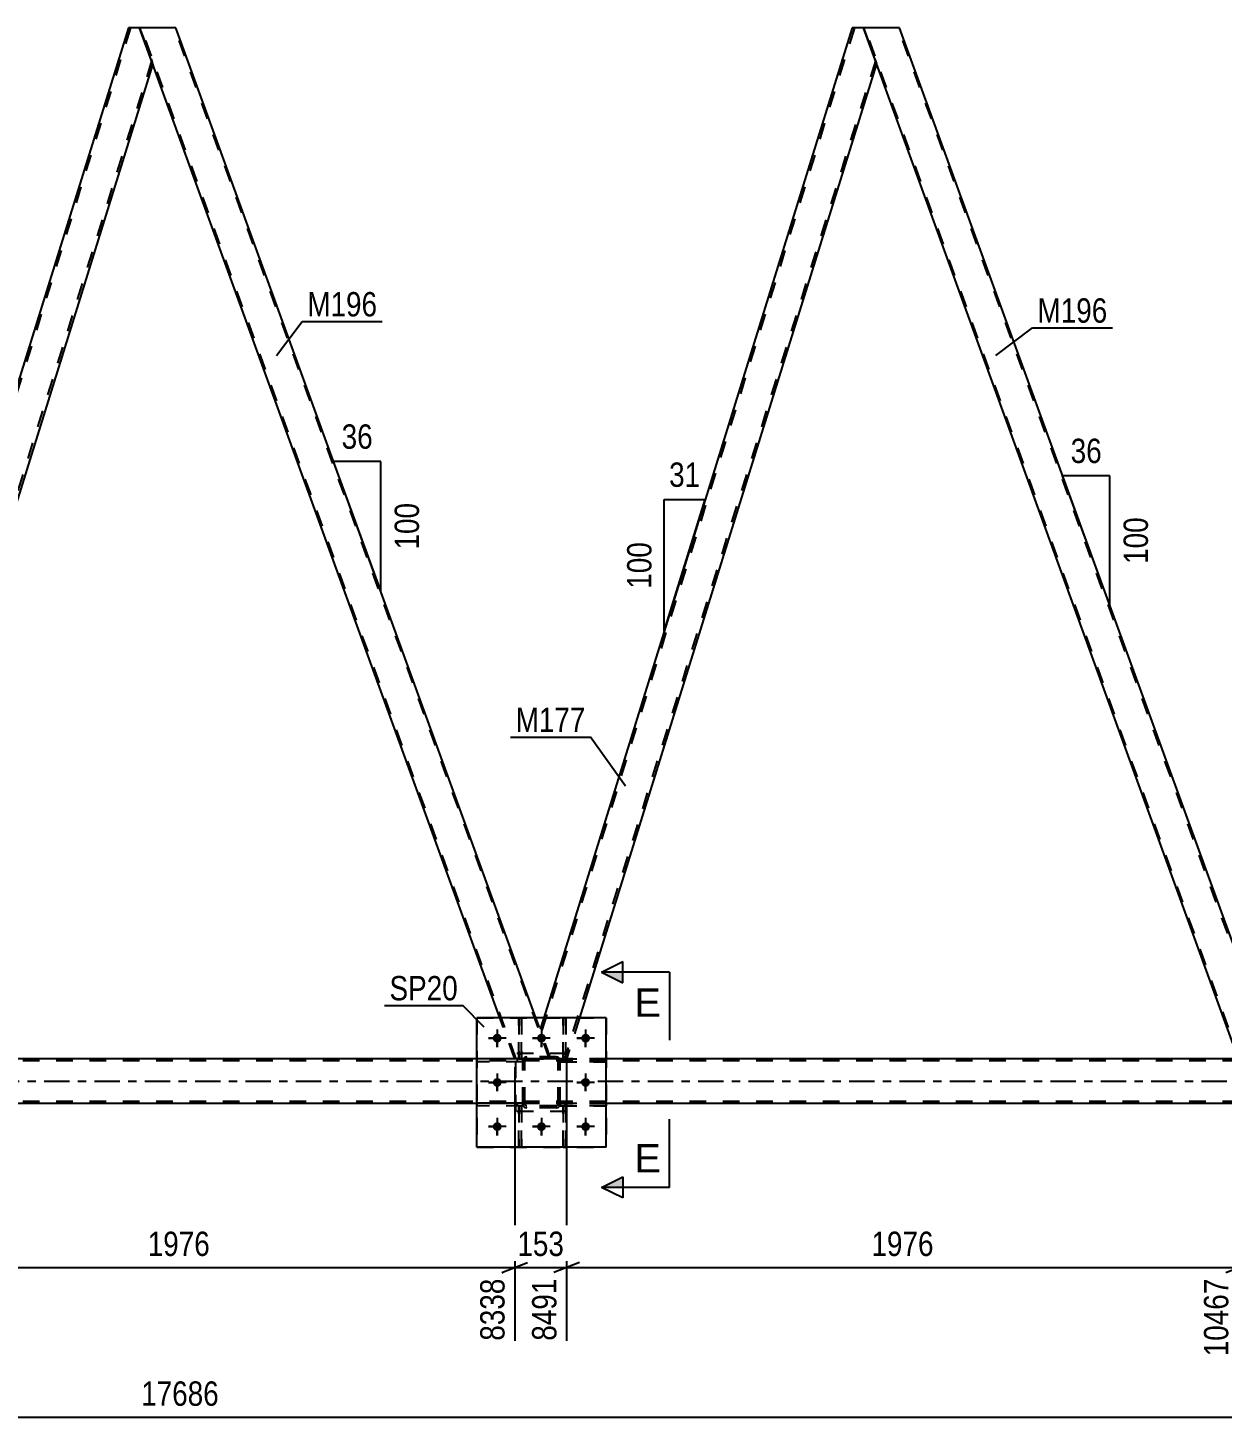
# Model space of a CAD drawing. Header units: millimetres. Extents: x 0 to 841, y 0 to 594.
# Drawn here: x 391.9 to 532.4, y 275.9 to 439.3 of the extents above; entities that cross this region are included whole.
import ezdxf

# ---------------------------------------------------------------- set-up
doc = ezdxf.new("R2010")
doc.units = ezdxf.units.MM
doc.linetypes.add('DXK_LINE_DOT2', pattern=[3.9198, 1.9599, -1.9599])
doc.linetypes.add('DXK_LINE_DOT3', pattern=[5.9187, 2.979, -0.9799, 0.9799, -0.9799])
doc.styles.add('Arial', font='ARIAL.TTF', dxfattribs={"height": 0.2})
doc.styles.add('Arial Narrow', font='ARIALN.TTF', dxfattribs={"height": 0.2})

# ---------------------------------------------------------------- blocks, each defined once
blk = doc.blocks.new('Part-815137511-3653 - 3456')
at = {"color": 7, "linetype": 'DXK_LINE_DOT2'}
for p, q in [((454.87, 307.7), (454.87, 312.54)), ((454.87, 312.54), (455.19, 312.54)), ((455.19, 312.54), (455.19, 307.7)), ((454.87, 311.94), (455.19, 311.94)), ((455.19, 307.7), (454.87, 307.7))]:
    blk.add_line(p, q, dxfattribs=at)
blk = doc.blocks.new('Part-815137511-3707 - 3456')
at = {"color": 2, "linetype": 'Continuous'}
for p, q in [((409.32, 439.31), (405.06, 439.31)), ((451.68, 322.9), (409.32, 439.31)), ((447.43, 322.9), (406.59, 435.11))]:
    blk.add_line(p, q, dxfattribs=at)
at = {"color": 7, "linetype": 'DXK_LINE_DOT2'}
for p, q in [((405.06, 439.31), (406.59, 435.11)), ((449.35, 318.09), (405.23, 439.31)), ((453.27, 318.09), (409.15, 439.31)), ((449.18, 318.09), (447.43, 322.9)), ((453.44, 318.09), (451.68, 322.9)), ((453.44, 318.09), (449.18, 318.09))]:
    blk.add_line(p, q, dxfattribs=at)
blk = doc.blocks.new('Part-815137511-3712 - 3456')
at = {"color": 2, "linetype": 'Continuous'}
for p, q in [((403.74, 439.31), (367.04, 321.56)), ((405.06, 439.31), (403.74, 439.31)), ((406.59, 435.11), (405.06, 439.31)), ((406.61, 435.06), (370.15, 318.09)), ((368.3, 318.09), (367.06, 321.51))]:
    blk.add_line(p, q, dxfattribs=at)
at = {"color": 7, "linetype": 'DXK_LINE_DOT2'}
for p, q in [((403.99, 439.31), (367.17, 321.19)), ((406.47, 435.43), (369.9, 318.09)), ((406.61, 435.06), (406.59, 435.11)), ((406.61, 435.06), (406.59, 435.11)), ((367.04, 321.56), (367.06, 321.51)), ((370.15, 318.09), (368.3, 318.09))]:
    blk.add_line(p, q, dxfattribs=at)
blk = doc.blocks.new('Part-815137511-3896 - 3456')
at = {"color": 7, "linetype": 'DXK_LINE_DOT2'}
for p, q in [((450.12, 312.86), (444.72, 312.86)), ((444.72, 312.54), (444.72, 312.86)), ((450.12, 312.54), (444.72, 312.54)), ((449.52, 312.54), (449.52, 312.86)), ((450.12, 312.86), (450.12, 312.54))]:
    blk.add_line(p, q, dxfattribs=at)
blk = doc.blocks.new('Part-815137511-3722 - 3456')
at = {"color": 7, "linetype": 'DXK_LINE_DOT2'}
for p, q in [((444.72, 322.9), (459.92, 322.9)), ((444.72, 322.9), (444.72, 307.7)), ((459.92, 322.9), (459.92, 307.7)), ((444.72, 307.7), (459.92, 307.7))]:
    blk.add_line(p, q, dxfattribs=at)
blk = doc.blocks.new('Bolt-815137511-3852 - 3456')
at = {"linetype": 'Continuous'}
for points in [[(447.64, 320.5, -1), (446.6, 320.5, -1)], [(452.84, 320.5, -1), (451.8, 320.5, -1)], [(458.04, 320.5, -1), (457, 320.5, -1)], [(447.64, 315.3, -1), (446.6, 315.3, -1)], [(458.04, 315.3, -1), (457, 315.3, -1)], [(447.64, 310.1, -1), (446.6, 310.1, -1)], [(452.84, 310.1, -1), (451.8, 310.1, -1)], [(458.04, 310.1, -1), (457, 310.1, -1)]]:
    blk.add_hatch(color=1, dxfattribs=at).paths.add_polyline_path(points)
at = {"color": 1, "linetype": 'Continuous'}
for p, q in [((448.16, 320.5), (446.08, 320.5)), ((447.12, 321.54), (447.12, 319.46)), ((453.36, 320.5), (451.28, 320.5)), ((452.32, 321.54), (452.32, 319.46)), ((458.56, 320.5), (456.48, 320.5)), ((457.52, 321.54), (457.52, 319.46)), ((447.12, 316.34), (447.12, 314.26)), ((457.52, 316.34), (457.52, 314.26)), ((448.16, 315.3), (446.08, 315.3)), ((458.56, 315.3), (456.48, 315.3)), ((447.12, 311.14), (447.12, 309.06)), ((452.32, 311.14), (452.32, 309.06)), ((457.52, 311.14), (457.52, 309.06)), ((448.16, 310.1), (446.08, 310.1)), ((453.36, 310.1), (451.28, 310.1)), ((458.56, 310.1), (456.48, 310.1))]:
    blk.add_line(p, q, dxfattribs=at)
blk = doc.blocks.new('Part-815137511-3840 - 3456')
at = {"color": 7, "linetype": 'DXK_LINE_DOT2'}
for p, q in [((455.19, 312.54), (454.87, 312.54)), ((454.87, 312.54), (454.87, 307.7)), ((455.19, 307.7), (455.19, 312.54)), ((454.87, 311.94), (455.19, 311.94)), ((454.87, 307.7), (455.19, 307.7))]:
    blk.add_line(p, q, dxfattribs=at)
blk = doc.blocks.new('Part-815137511-3727 - 3456')
at = {"color": 7, "linetype": 'DXK_LINE_DOT2'}
for p, q in [((730.39, 317.85), (115.65, 317.85)), ((459.92, 318.09), (444.72, 318.09)), ((730.39, 313.05), (115.65, 313.05)), ((459.92, 312.81), (444.72, 312.81))]:
    blk.add_line(p, q, dxfattribs=at)
at = {"color": 2, "linetype": 'Continuous'}
for p, q in [((444.72, 318.09), (289.65, 318.09)), ((614.99, 318.09), (459.92, 318.09)), ((444.72, 312.81), (289.65, 312.81)), ((614.99, 312.81), (459.92, 312.81))]:
    blk.add_line(p, q, dxfattribs=at)
at = {"color": 7, "linetype": 'DXK_LINE_DOT3'}
blk.add_line((115.65, 315.45), (730.39, 315.45), dxfattribs=at)
blk = doc.blocks.new('Part-815137511-3732 - 3456')
at = {"color": 2, "linetype": 'Continuous'}
for p, q in [((459.92, 322.9), (444.72, 322.9)), ((444.72, 307.7), (444.72, 322.9)), ((459.92, 307.7), (459.92, 322.9)), ((459.92, 307.7), (444.72, 307.7))]:
    blk.add_line(p, q, dxfattribs=at)
blk = doc.blocks.new('Part-815137511-3735 - 3456')
at = {"color": 7, "linetype": 'DXK_LINE_DOT2'}
for p, q in [((449.67, 318.06), (449.67, 322.9)), ((449.67, 322.9), (449.99, 322.9)), ((449.99, 322.9), (449.99, 318.06)), ((449.67, 318.66), (449.99, 318.66)), ((449.99, 318.06), (449.67, 318.06))]:
    blk.add_line(p, q, dxfattribs=at)
blk = doc.blocks.new('Part-815137511-3762 - 3456')
at = {"color": 7, "linetype": 'DXK_LINE_DOT2'}
for p, q in [((489.13, 439.31), (452.31, 321.19)), ((491.6, 435.43), (455.03, 318.09)), ((491.74, 435.06), (491.72, 435.11)), ((491.74, 435.06), (491.72, 435.11)), ((452.59, 322.9), (452.17, 321.56)), ((456.78, 322.9), (455.28, 318.09)), ((453.44, 318.09), (452.17, 321.56)), ((455.28, 318.09), (453.44, 318.09))]:
    blk.add_line(p, q, dxfattribs=at)
at = {"color": 2, "linetype": 'Continuous'}
for p, q in [((488.88, 439.31), (452.59, 322.9)), ((490.19, 439.31), (488.88, 439.31)), ((491.72, 435.11), (490.19, 439.31)), ((491.74, 435.06), (456.78, 322.9))]:
    blk.add_line(p, q, dxfattribs=at)
blk = doc.blocks.new('Part-815137511-3892 - 3456')
at = {"color": 7, "linetype": 'DXK_LINE_DOT2'}
for p, q in [((455.32, 318.7), (449.32, 318.7)), ((449.32, 311.9), (449.32, 318.7)), ((455.32, 311.9), (455.32, 318.7)), ((455.32, 311.9), (449.32, 311.9))]:
    blk.add_line(p, q, dxfattribs=at)
blk = doc.blocks.new('Part-815137511-3767 - 3456')
at = {"color": 2, "linetype": 'Continuous'}
for p, q in [((494.45, 439.31), (490.19, 439.31)), ((537.33, 321.51), (494.45, 439.31)), ((534.31, 318.09), (491.72, 435.11))]:
    blk.add_line(p, q, dxfattribs=at)
at = {"color": 7, "linetype": 'DXK_LINE_DOT2'}
for p, q in [((490.19, 439.31), (491.72, 435.11)), ((534.48, 318.09), (490.36, 439.31)), ((538.4, 318.09), (494.28, 439.31)), ((538.57, 318.09), (537.33, 321.51)), ((534.31, 318.09), (538.57, 318.09))]:
    blk.add_line(p, q, dxfattribs=at)
blk = doc.blocks.new('Part-815137511-3894 - 3456')
at = {"color": 7, "linetype": 'DXK_LINE_DOT2'}
for p, q in [((454.52, 312.54), (454.52, 312.86)), ((454.52, 312.86), (459.92, 312.86)), ((459.92, 312.54), (454.52, 312.54)), ((455.12, 312.54), (455.12, 312.86)), ((459.92, 312.86), (459.92, 312.54))]:
    blk.add_line(p, q, dxfattribs=at)
blk = doc.blocks.new('Part-815137511-3782 - 3456')
at = {"color": 7, "linetype": 'DXK_LINE_DOT2'}
for p, q in [((459.92, 318.06), (454.52, 318.06)), ((454.52, 318.06), (454.52, 317.74)), ((454.52, 317.74), (459.92, 317.74)), ((455.12, 317.74), (455.12, 318.06)), ((459.92, 317.74), (459.92, 318.06))]:
    blk.add_line(p, q, dxfattribs=at)
blk = doc.blocks.new('Part-815137511-3785 - 3456')
at = {"color": 7, "linetype": 'DXK_LINE_DOT2'}
for p, q in [((459.92, 312.86), (454.52, 312.86)), ((454.52, 312.86), (454.52, 312.54)), ((454.52, 312.54), (459.92, 312.54)), ((455.12, 312.54), (455.12, 312.86)), ((459.92, 312.54), (459.92, 312.86))]:
    blk.add_line(p, q, dxfattribs=at)
blk = doc.blocks.new('Part-815137511-3788 - 3456')
at = {"color": 7, "linetype": 'DXK_LINE_DOT2'}
for p, q in [((450.12, 318.06), (444.72, 318.06)), ((444.72, 318.06), (444.72, 317.74)), ((450.12, 317.74), (444.72, 317.74)), ((449.52, 317.74), (449.52, 318.06)), ((450.12, 317.74), (450.12, 318.06))]:
    blk.add_line(p, q, dxfattribs=at)
blk = doc.blocks.new('Part-815137511-3791 - 3456')
at = {"color": 7, "linetype": 'DXK_LINE_DOT2'}
for p, q in [((450.12, 312.86), (444.72, 312.86)), ((444.72, 312.86), (444.72, 312.54)), ((450.12, 312.54), (444.72, 312.54)), ((449.52, 312.54), (449.52, 312.86)), ((450.12, 312.54), (450.12, 312.86))]:
    blk.add_line(p, q, dxfattribs=at)
blk = doc.blocks.new('Part-815137511-3817 - 3456')
at = {"color": 7, "linetype": 'DXK_LINE_DOT2'}
for p, q in [((449.99, 312.54), (449.67, 312.54)), ((449.67, 312.54), (449.67, 307.7)), ((449.99, 307.7), (449.99, 312.54)), ((449.67, 311.94), (449.99, 311.94)), ((449.67, 307.7), (449.99, 307.7))]:
    blk.add_line(p, q, dxfattribs=at)
blk = doc.blocks.new('Part-815137511-3851 - 3456')
at = {"color": 7, "linetype": 'DXK_LINE_DOT2'}
for p, q in [((454.87, 318.06), (454.87, 322.9)), ((454.87, 322.9), (455.19, 322.9)), ((455.19, 322.9), (455.19, 318.06)), ((454.87, 318.66), (455.19, 318.66)), ((455.19, 318.06), (454.87, 318.06))]:
    blk.add_line(p, q, dxfattribs=at)
blk = doc.blocks.new('Bolt-815137511-3853 - 3456')
at = {"color": 1, "linetype": 'Continuous'}
for p, q in [((446.08, 320.5), (446.77, 320.5)), ((447.12, 321.54), (447.12, 320.85)), ((448.16, 320.5), (447.47, 320.5)), ((451.28, 320.5), (451.97, 320.5)), ((452.32, 321.54), (452.32, 320.85)), ((453.36, 320.5), (452.67, 320.5)), ((456.48, 320.5), (457.17, 320.5)), ((457.52, 321.54), (457.52, 320.85)), ((458.56, 320.5), (457.87, 320.5)), ((447.12, 319.46), (447.12, 320.15)), ((452.32, 319.46), (452.32, 320.15)), ((457.52, 319.46), (457.52, 320.15)), ((447.12, 316.34), (447.12, 315.65)), ((457.52, 316.34), (457.52, 315.65)), ((446.08, 315.3), (446.77, 315.3)), ((447.12, 314.26), (447.12, 314.95)), ((448.16, 315.3), (447.47, 315.3)), ((456.48, 315.3), (457.17, 315.3)), ((457.52, 314.26), (457.52, 314.95)), ((458.56, 315.3), (457.87, 315.3)), ((447.12, 311.14), (447.12, 310.45)), ((452.32, 311.14), (452.32, 310.45)), ((457.52, 311.14), (457.52, 310.45)), ((446.08, 310.1), (446.77, 310.1)), ((447.12, 309.06), (447.12, 309.75)), ((448.16, 310.1), (447.47, 310.1)), ((451.28, 310.1), (451.97, 310.1)), ((452.32, 309.06), (452.32, 309.75)), ((453.36, 310.1), (452.67, 310.1)), ((456.48, 310.1), (457.17, 310.1)), ((457.52, 309.06), (457.52, 309.75)), ((458.56, 310.1), (457.87, 310.1))]:
    blk.add_line(p, q, dxfattribs=at)
blk = doc.blocks.new('Part-815137511-3859 - 3456')
at = {"color": 7, "linetype": 'DXK_LINE_DOT2'}
for p, q in [((449.67, 307.7), (449.67, 312.54)), ((449.67, 312.54), (449.99, 312.54)), ((449.99, 312.54), (449.99, 307.7)), ((449.67, 311.94), (449.99, 311.94)), ((449.99, 307.7), (449.67, 307.7))]:
    blk.add_line(p, q, dxfattribs=at)
blk = doc.blocks.new('Part-815137511-3863 - 3456')
at = {"color": 7, "linetype": 'DXK_LINE_DOT2'}
for p, q in [((450.12, 317.82), (450.16, 318.01)), ((450.16, 318.01), (450.12, 317.82)), ((450.12, 312.78), (450.12, 317.82)), ((450.36, 317.82), (450.38, 317.91)), ((450.36, 312.78), (450.36, 317.82)), ((450.38, 317.91), (450.43, 317.99)), ((450.42, 318.27), (450.6, 318.3)), ((450.6, 318.3), (450.42, 318.27)), ((450.43, 317.99), (450.51, 318.04)), ((450.51, 318.04), (450.6, 318.06)), ((454.04, 318.3), (450.6, 318.3)), ((450.6, 318.06), (454.04, 318.06)), ((454.04, 318.3), (454.22, 318.27)), ((454.22, 318.27), (454.04, 318.3)), ((454.04, 318.06), (454.13, 318.04)), ((454.13, 318.04), (454.21, 317.99)), ((454.21, 317.99), (454.26, 317.91)), ((454.26, 317.91), (454.28, 317.82)), ((454.28, 312.78), (454.28, 317.82)), ((454.48, 318.01), (454.52, 317.82)), ((454.52, 317.82), (454.48, 318.01)), ((454.52, 312.78), (454.52, 317.82)), ((450.16, 312.6), (450.12, 312.78)), ((450.12, 312.78), (450.16, 312.6)), ((450.38, 312.69), (450.36, 312.78)), ((450.43, 312.61), (450.38, 312.69)), ((450.6, 312.3), (450.42, 312.34)), ((450.42, 312.34), (450.6, 312.3)), ((450.51, 312.56), (450.43, 312.61)), ((450.6, 312.54), (450.51, 312.56)), ((454.04, 312.54), (450.6, 312.54)), ((454.04, 312.3), (450.6, 312.3)), ((454.13, 312.56), (454.04, 312.54)), ((454.22, 312.34), (454.04, 312.3)), ((454.04, 312.3), (454.22, 312.34)), ((454.21, 312.61), (454.13, 312.56)), ((454.26, 312.69), (454.21, 312.61)), ((454.28, 312.78), (454.26, 312.69)), ((454.52, 312.78), (454.48, 312.6)), ((454.48, 312.6), (454.52, 312.78))]:
    blk.add_line(p, q, dxfattribs=at)
at = {"color": 7, "linetype": 'DXK_LINE_DOT3'}
blk.add_line((452.32, 315.3), (452.32, 315.3), dxfattribs=at)
at = {"color": 7, "linetype": 'DXK_LINE_DOT2'}
for centre, start, end in [((450.6, 317.82), 112.5, 157.5), ((450.6, 317.82), 112.5, 157.5), ((454.04, 317.82), 22.5, 67.5), ((454.04, 317.82), 22.5, 67.5), ((450.6, 312.78), 202.5, 247.5), ((450.6, 312.78), 202.5, 247.5), ((454.04, 312.78), 292.5, 337.5), ((454.04, 312.78), 292.5, 337.5)]:
    blk.add_arc(centre, 0.48, start, end, dxfattribs=at)
blk = doc.blocks.new('Part-815137511-3864 - 3456')
at = {"color": 7, "linetype": 'DXK_LINE_DOT2'}
for p, q in [((455.32, 318.7), (449.32, 318.7)), ((449.32, 311.9), (449.32, 318.7)), ((455.32, 311.9), (455.32, 318.7)), ((455.32, 311.9), (449.32, 311.9))]:
    blk.add_line(p, q, dxfattribs=at)
blk = doc.blocks.new('Part-815137511-3865 - 3456')
at = {"color": 7, "linetype": 'DXK_LINE_DOT2'}
for p, q in [((454.52, 317.74), (454.52, 318.06)), ((454.52, 318.06), (459.92, 318.06)), ((459.92, 317.74), (454.52, 317.74)), ((455.12, 317.74), (455.12, 318.06)), ((459.92, 318.06), (459.92, 317.74))]:
    blk.add_line(p, q, dxfattribs=at)
blk = doc.blocks.new('Part-815137511-3868 - 3456')
at = {"color": 7, "linetype": 'DXK_LINE_DOT2'}
for p, q in [((454.87, 322.9), (454.87, 318.06)), ((455.19, 322.9), (454.87, 322.9)), ((455.19, 318.06), (455.19, 322.9)), ((454.87, 318.66), (455.19, 318.66)), ((454.87, 318.06), (455.19, 318.06))]:
    blk.add_line(p, q, dxfattribs=at)
blk = doc.blocks.new('Part-815137511-3893 - 3456')
at = {"color": 7, "linetype": 'DXK_LINE_DOT2'}
for p, q in [((450.12, 317.82), (450.16, 318.01)), ((450.16, 318.01), (450.12, 317.82)), ((450.12, 312.78), (450.12, 317.82)), ((450.36, 317.82), (450.38, 317.91)), ((450.36, 312.78), (450.36, 317.82)), ((450.38, 317.91), (450.43, 317.99)), ((450.42, 318.27), (450.6, 318.3)), ((450.6, 318.3), (450.42, 318.27)), ((450.43, 317.99), (450.51, 318.04)), ((450.51, 318.04), (450.6, 318.06)), ((454.04, 318.3), (450.6, 318.3)), ((450.6, 318.06), (454.04, 318.06)), ((454.04, 318.3), (454.22, 318.27)), ((454.22, 318.27), (454.04, 318.3)), ((454.04, 318.06), (454.13, 318.04)), ((454.13, 318.04), (454.21, 317.99)), ((454.21, 317.99), (454.26, 317.91)), ((454.26, 317.91), (454.28, 317.82)), ((454.28, 312.78), (454.28, 317.82)), ((454.48, 318.01), (454.52, 317.82)), ((454.52, 317.82), (454.48, 318.01)), ((454.52, 312.78), (454.52, 317.82)), ((450.16, 312.6), (450.12, 312.78)), ((450.12, 312.78), (450.16, 312.6)), ((450.38, 312.69), (450.36, 312.78)), ((450.43, 312.61), (450.38, 312.69)), ((450.6, 312.3), (450.42, 312.34)), ((450.42, 312.34), (450.6, 312.3)), ((450.51, 312.56), (450.43, 312.61)), ((450.6, 312.54), (450.51, 312.56)), ((454.04, 312.54), (450.6, 312.54)), ((454.04, 312.3), (450.6, 312.3)), ((454.13, 312.56), (454.04, 312.54)), ((454.22, 312.34), (454.04, 312.3)), ((454.04, 312.3), (454.22, 312.34)), ((454.21, 312.61), (454.13, 312.56)), ((454.26, 312.69), (454.21, 312.61)), ((454.28, 312.78), (454.26, 312.69)), ((454.52, 312.78), (454.48, 312.6)), ((454.48, 312.6), (454.52, 312.78))]:
    blk.add_line(p, q, dxfattribs=at)
at = {"color": 7, "linetype": 'DXK_LINE_DOT3'}
blk.add_line((452.32, 315.3), (452.32, 315.3), dxfattribs=at)
at = {"color": 7, "linetype": 'DXK_LINE_DOT2'}
for centre, start, end in [((450.6, 317.82), 112.5, 157.5), ((450.6, 317.82), 112.5, 157.5), ((454.04, 317.82), 22.5, 67.5), ((454.04, 317.82), 22.5, 67.5), ((450.6, 312.78), 202.5, 247.5), ((450.6, 312.78), 202.5, 247.5), ((454.04, 312.78), 292.5, 337.5), ((454.04, 312.78), 292.5, 337.5)]:
    blk.add_arc(centre, 0.48, start, end, dxfattribs=at)
blk = doc.blocks.new('Part-815137511-3895 - 3456')
at = {"color": 7, "linetype": 'DXK_LINE_DOT2'}
for p, q in [((450.12, 318.06), (444.72, 318.06)), ((444.72, 317.74), (444.72, 318.06)), ((450.12, 317.74), (444.72, 317.74)), ((449.52, 317.74), (449.52, 318.06)), ((450.12, 318.06), (450.12, 317.74))]:
    blk.add_line(p, q, dxfattribs=at)
blk = doc.blocks.new('Part-815137511-3897 - 3456')
at = {"color": 7, "linetype": 'DXK_LINE_DOT2'}
for p, q in [((449.67, 322.9), (449.67, 318.06)), ((449.99, 322.9), (449.67, 322.9)), ((449.99, 318.06), (449.99, 322.9)), ((449.67, 318.66), (449.99, 318.66)), ((449.67, 318.06), (449.99, 318.06))]:
    blk.add_line(p, q, dxfattribs=at)
blk = doc.blocks.new('StraightDimension-815137511-4775 - 3456')
at = {"color": 7, "linetype": 'Continuous'}
for p, q in [((370.15, 317.09), (370.15, 284.93)), ((449.18, 317.09), (449.18, 284.93)), ((371.65, 294.14), (368.65, 292.94)), ((447.68, 292.94), (450.68, 294.14)), ((370.15, 293.54), (449.18, 293.54))]:
    blk.add_line(p, q, dxfattribs=at)
at = {"color": 0}
blk.add_wipeout([(413.92, 294.29), (413.92, 298.49), (405.41, 298.49), (405.41, 294.29)], dxfattribs=at)
at = {"color": 0, "linetype": 'Continuous'}
blk.add_wipeout([(448.58, 292.84), (444.38, 292.84), (444.38, 284.33), (448.58, 284.33)], dxfattribs=at)
at = {"color": 3, "style": 'Arial Narrow'}
blk.add_text('1976', height=2.863, dxfattribs=at).set_placement((406.01, 294.89))
at = {"color": 3, "linetype": 'Continuous', "style": 'Arial Narrow'}
blk.add_text('8338', height=2.863, rotation=90.0002, dxfattribs=at).set_placement((447.98, 284.93))
blk = doc.blocks.new('AngleDimension-815137511-4972 - 3456')
at = {"color": 7, "linetype": 'Continuous'}
for p, q in [((430.59, 380.84), (427.88, 388.31)), ((433.42, 388.31), (427.88, 388.31)), ((433.42, 373.09), (427.88, 388.31)), ((433.42, 373.09), (433.42, 388.31))]:
    blk.add_line(p, q, dxfattribs=at)
at = {"color": 0}
for points in [[(433.07, 389.21), (433.07, 393.41), (428.22, 393.41), (428.22, 389.21)], [(438.52, 384.04), (434.32, 384.04), (434.32, 377.36), (438.52, 377.36)]]:
    blk.add_wipeout(points, dxfattribs=at)
at = {"color": 3, "style": 'Arial Narrow'}
blk.add_text('36', height=2.863, dxfattribs=at).set_placement((428.82, 389.81))
blk.add_text('100', height=2.863, rotation=90.0002, dxfattribs=at).set_placement((437.92, 377.96))
blk = doc.blocks.new('StraightDimension-815137511-4545 - 3456')
at = {"color": 7, "linetype": 'Continuous'}
blk.add_line((78.38, 275.93), (741.25, 275.93), dxfattribs=at)
at = {"color": 0}
blk.add_wipeout([(414.98, 276.68), (414.98, 280.88), (404.64, 280.88), (404.64, 276.68)], dxfattribs=at)
at = {"color": 3, "style": 'Arial Narrow'}
blk.add_text('17686', height=2.863, dxfattribs=at).set_placement((405.24, 277.28))
blk = doc.blocks.new('StraightDimension-815137511-4727 - 3456')
at = {"color": 7, "linetype": 'Continuous'}
for p, q in [((455.28, 317.09), (455.28, 284.93)), ((534.31, 317.09), (534.31, 283.1)), ((456.78, 294.14), (453.78, 292.94)), ((532.81, 292.94), (535.81, 294.14)), ((455.28, 293.54), (534.31, 293.54))]:
    blk.add_line(p, q, dxfattribs=at)
at = {"color": 0}
blk.add_wipeout([(499.05, 294.29), (499.05, 298.49), (490.54, 298.49), (490.54, 294.29)], dxfattribs=at)
at = {"color": 0, "linetype": 'Continuous'}
blk.add_wipeout([(533.71, 292.84), (529.51, 292.84), (529.51, 282.5), (533.71, 282.5)], dxfattribs=at)
at = {"color": 3, "style": 'Arial Narrow'}
blk.add_text('1976', height=2.863, dxfattribs=at).set_placement((491.14, 294.89))
at = {"color": 3, "linetype": 'Continuous', "style": 'Arial Narrow'}
blk.add_text('10467', height=2.863, rotation=90.0002, dxfattribs=at).set_placement((533.11, 283.1))
blk = doc.blocks.new('StraightDimension-815137511-4751 - 3456')
at = {"color": 7, "linetype": 'Continuous'}
for p, q in [((449.18, 317.09), (449.18, 284.93)), ((455.28, 317.09), (455.28, 284.93)), ((447.68, 292.94), (450.68, 294.14)), ((456.78, 294.14), (453.78, 292.94)), ((449.18, 293.54), (455.28, 293.54))]:
    blk.add_line(p, q, dxfattribs=at)
at = {"color": 0}
blk.add_wipeout([(455.57, 294.29), (455.57, 298.49), (448.89, 298.49), (448.89, 294.29)], dxfattribs=at)
at = {"color": 0, "linetype": 'Continuous'}
blk.add_wipeout([(454.68, 292.84), (450.48, 292.84), (450.48, 284.33), (454.68, 284.33)], dxfattribs=at)
at = {"color": 3, "style": 'Arial Narrow'}
blk.add_text('153', height=2.863, dxfattribs=at).set_placement((449.49, 294.89))
at = {"color": 3, "linetype": 'Continuous', "style": 'Arial Narrow'}
blk.add_text('8491', height=2.863, rotation=90.0002, dxfattribs=at).set_placement((454.08, 284.93))
blk = doc.blocks.new('AngleDimension-815137511-4986 - 3456')
at = {"color": 7, "linetype": 'Continuous'}
for p, q in [((466.76, 383.83), (471.58, 383.83)), ((466.76, 368.36), (471.58, 383.83)), ((466.76, 368.36), (466.76, 383.83)), ((468.79, 374.88), (471.58, 383.83))]:
    blk.add_line(p, q, dxfattribs=at)
at = {"color": 0}
for points in [[(471.6, 384.73), (471.6, 388.93), (466.74, 388.93), (466.74, 384.73)], [(465.86, 379.44), (461.66, 379.44), (461.66, 372.75), (465.86, 372.75)]]:
    blk.add_wipeout(points, dxfattribs=at)
at = {"color": 3, "style": 'Arial Narrow'}
blk.add_text('31', height=2.863, dxfattribs=at).set_placement((467.34, 385.33))
blk.add_text('100', height=2.863, rotation=90.0002, dxfattribs=at).set_placement((465.26, 373.35))
blk = doc.blocks.new('AngleDimension-815137511-5000 - 3456')
at = {"color": 7, "linetype": 'Continuous'}
for p, q in [((516.21, 379.53), (513.62, 386.63)), ((519.16, 386.63), (513.62, 386.63)), ((519.16, 371.4), (513.62, 386.63)), ((519.16, 371.4), (519.16, 386.63))]:
    blk.add_line(p, q, dxfattribs=at)
at = {"color": 0}
for points in [[(518.82, 387.53), (518.82, 391.73), (513.97, 391.73), (513.97, 387.53)], [(524.26, 382.36), (520.06, 382.36), (520.06, 375.67), (524.26, 375.67)]]:
    blk.add_wipeout(points, dxfattribs=at)
at = {"color": 3, "style": 'Arial Narrow'}
blk.add_text('36', height=2.863, dxfattribs=at).set_placement((514.57, 388.13))
blk.add_text('100', height=2.863, rotation=90.0002, dxfattribs=at).set_placement((523.66, 376.27))
blk = doc.blocks.new('Mark-815137511-3703 - 3456')
at = {"color": 0}
blk.add_wipeout([(433, 405.37), (433, 408.37), (424.78, 408.37), (424.78, 405.37)], dxfattribs=at)
blk.add_wipeout([(433, 405.37), (433, 408.37), (424.78, 408.37), (424.78, 405.37)], dxfattribs=at)
at = {"color": 30, "linetype": 'Continuous'}
for p, q in [((421.16, 400.77), (424.18, 404.77)), ((424.18, 404.77), (433.6, 404.77))]:
    blk.add_line(p, q, dxfattribs=at)
at = {"color": 3, "style": 'Arial Narrow'}
blk.add_text('M196', height=2.863, dxfattribs=at).set_placement((424.78, 405.37))
blk = doc.blocks.new('Mark-815137511-3728 - 3456')
at = {"color": 0}
blk.add_wipeout([(442.49, 324.95), (442.49, 327.95), (434.45, 327.95), (434.45, 324.95)], dxfattribs=at)
blk.add_wipeout([(442.49, 324.95), (442.49, 327.95), (434.45, 327.95), (434.45, 324.95)], dxfattribs=at)
at = {"color": 30, "linetype": 'Continuous'}
for p in [(433.85, 324.35), (445.6, 321.78)]:
    blk.add_line(p, (443.09, 324.35), dxfattribs=at)
at = {"color": 3, "style": 'Arial Narrow'}
blk.add_text('SP20', height=2.863, dxfattribs=at).set_placement((434.45, 324.95))
blk = doc.blocks.new('Mark-815137511-3758 - 3456')
at = {"color": 0}
blk.add_wipeout([(457.5, 356.5), (457.5, 359.5), (449.28, 359.5), (449.28, 356.5)], dxfattribs=at)
blk.add_wipeout([(457.5, 356.5), (457.5, 359.5), (449.28, 359.5), (449.28, 356.5)], dxfattribs=at)
at = {"color": 30, "linetype": 'Continuous'}
for p in [(448.68, 355.9), (462.19, 350.14)]:
    blk.add_line(p, (458.1, 355.9), dxfattribs=at)
at = {"color": 3, "style": 'Arial Narrow'}
blk.add_text('M177', height=2.863, dxfattribs=at).set_placement((449.28, 356.5))
blk = doc.blocks.new('Mark-815137511-3763 - 3456')
at = {"color": 0}
blk.add_wipeout([(518.9, 404.63), (518.9, 407.63), (510.67, 407.63), (510.67, 404.63)], dxfattribs=at)
blk.add_wipeout([(518.9, 404.63), (518.9, 407.63), (510.67, 407.63), (510.67, 404.63)], dxfattribs=at)
at = {"color": 30, "linetype": 'Continuous'}
for p, q in [((505.75, 400.76), (510.07, 404.03)), ((510.07, 404.03), (519.5, 404.03))]:
    blk.add_line(p, q, dxfattribs=at)
at = {"color": 3, "style": 'Arial Narrow'}
blk.add_text('M196', height=2.863, dxfattribs=at).set_placement((510.67, 404.63))
blk = doc.blocks.new('SectionMark-815137511-5201 - 3456')
at = {"linetype": 'Continuous'}
for points in [[(461.88, 328.27), (461.88, 327.02), (459.38, 328.27)], [(461.88, 304.21), (461.88, 302.96), (459.38, 302.96)]]:
    blk.add_hatch(color=6, dxfattribs=at).paths.add_polyline_path(points)
at = {"color": 6, "linetype": 'Continuous'}
for p, q in [((459.38, 328.27), (461.88, 329.52)), ((461.88, 327.02), (461.88, 329.52)), ((467.38, 328.27), (459.38, 328.27)), ((459.38, 328.27), (461.88, 327.02)), ((467.38, 328.27), (467.38, 320.27)), ((467.38, 302.96), (467.38, 310.96)), ((459.38, 302.96), (461.88, 304.21)), ((461.88, 304.21), (461.88, 301.71)), ((467.38, 302.96), (459.38, 302.96)), ((461.88, 301.71), (459.38, 302.96))]:
    blk.add_line(p, q, dxfattribs=at)
at = {"color": 0, "linetype": 'Continuous'}
for points in [[(466.38, 323.02), (466.38, 326.52), (463.27, 326.52), (463.27, 323.02)], [(466.38, 304.71), (466.38, 308.21), (463.27, 308.21), (463.27, 304.71)]]:
    blk.add_wipeout(points, dxfattribs=at)
at = {"color": 3, "linetype": 'Continuous', "style": 'Arial'}
for p in [(463.27, 323.02), (463.27, 304.71)]:
    blk.add_text('E', height=3.34, dxfattribs=at).set_placement(p)

msp = doc.modelspace()

# ---------------------------------------------------------------- block references
for name in ['Part-815137511-3712 - 3456', 'Part-815137511-3707 - 3456', 'Part-815137511-3762 - 3456', 'Part-815137511-3767 - 3456', 'Part-815137511-3722 - 3456', 'Part-815137511-3732 - 3456', 'Part-815137511-3735 - 3456', 'Part-815137511-3897 - 3456', 'Part-815137511-3851 - 3456', 'Part-815137511-3868 - 3456', 'Bolt-815137511-3852 - 3456', 'Bolt-815137511-3853 - 3456', 'Part-815137511-3892 - 3456', 'Part-815137511-3864 - 3456', 'Part-815137511-3727 - 3456', 'Part-815137511-3788 - 3456', 'Part-815137511-3895 - 3456', 'Part-815137511-3863 - 3456', 'Part-815137511-3893 - 3456', 'Part-815137511-3782 - 3456', 'Part-815137511-3865 - 3456', 'Part-815137511-3896 - 3456', 'Part-815137511-3791 - 3456', 'Part-815137511-3817 - 3456', 'Part-815137511-3859 - 3456', 'Part-815137511-3894 - 3456', 'Part-815137511-3785 - 3456', 'Part-815137511-3653 - 3456', 'Part-815137511-3840 - 3456']:
    msp.add_blockref(name, (0, 0))

# ---------------------------------------------------------------- next in the draw order: block references
for name in ['AngleDimension-815137511-4972 - 3456', 'StraightDimension-815137511-4775 - 3456']:
    msp.add_blockref(name, (0, 0))

# ---------------------------------------------------------------- next in the draw order: block references
msp.add_blockref('StraightDimension-815137511-4545 - 3456', (0, 0))

# ---------------------------------------------------------------- next in the draw order: block references
for name in ['Mark-815137511-3703 - 3456', 'Mark-815137511-3763 - 3456', 'AngleDimension-815137511-5000 - 3456', 'AngleDimension-815137511-4986 - 3456', 'Mark-815137511-3758 - 3456', 'Mark-815137511-3728 - 3456', 'StraightDimension-815137511-4727 - 3456']:
    msp.add_blockref(name, (0, 0))

# ---------------------------------------------------------------- next in the draw order: block references
for name in ['SectionMark-815137511-5201 - 3456', 'StraightDimension-815137511-4751 - 3456']:
    msp.add_blockref(name, (0, 0))

doc.saveas('drawing.dxf')
